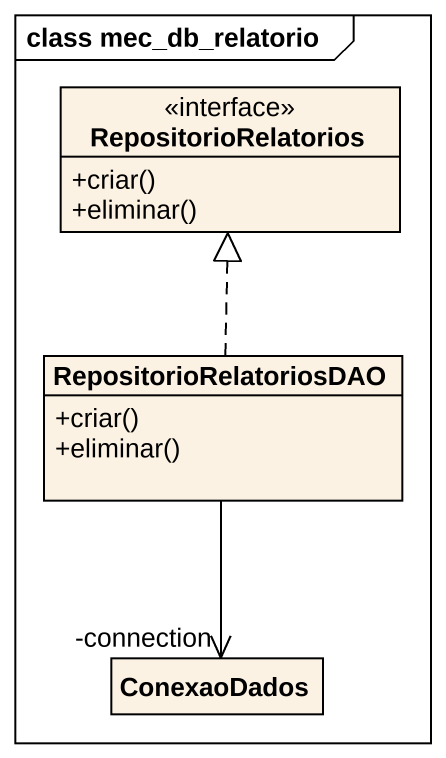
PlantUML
@startuml
mainframe class mec_db_relatorio
hide circle
hide empty members
skinparam classAttributeIconSize 0
interface RepositorioRelatorios {
  +criar()
  +eliminar()
}
class RepositorioRelatoriosDAO {
  +criar()
  +eliminar()
}
class ConexaoDados
RepositorioRelatoriosDAO .up.|> RepositorioRelatorios
RepositorioRelatoriosDAO --> "-connection" ConexaoDados
@enduml
